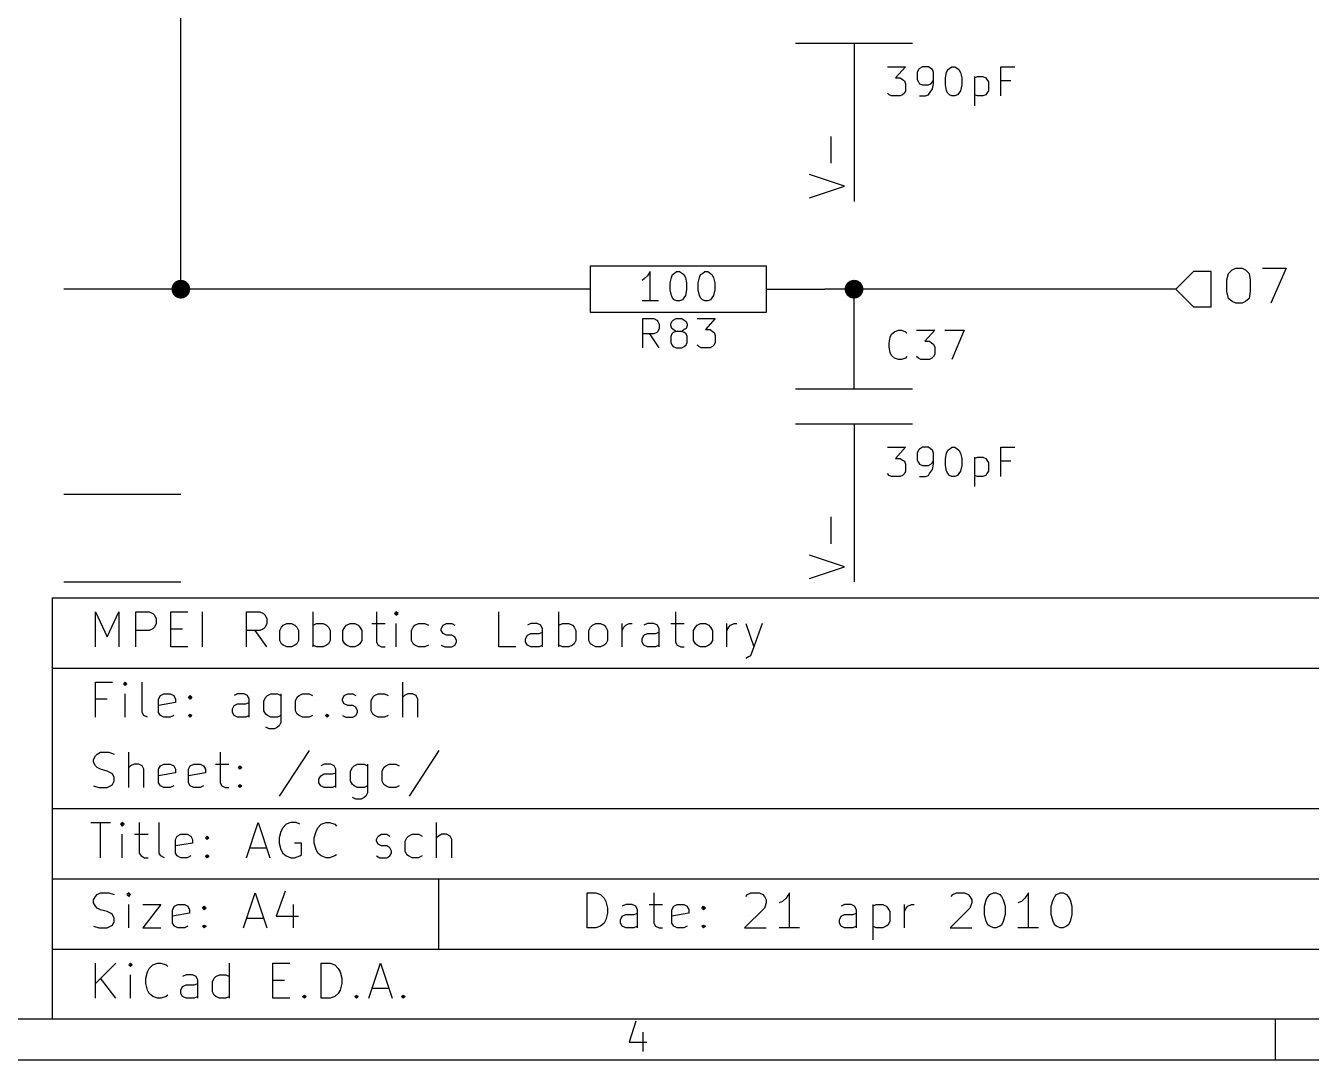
# Model space of a CAD drawing. Extents: x 4000 to 113000, y 4000 to 78670.
# Drawn here: x 69850 to 91812, y 4000 to 21670 of the extents above; entities that cross this region are included whole.
import ezdxf

# ---------------------------------------------------------------- set-up
doc = ezdxf.new("R2010")
doc.units = 0
doc.layers.add('BLACK', color=1, linetype='CONTINUOUS')

msp = doc.modelspace()

# ---------------------------------------------------------------- linework, layer by layer
at = {"layer": 'BLACK'}
for p, q in [((72500, 17170), (72500, 42170)), ((83000, 21370), (85000, 21370)), ((84000, 21370), (84000, 19670)), ((84570, 20970), (84880, 20970)), ((84880, 20970), (84710, 20780)), ((85100, 20920), (85080, 20870)), ((85080, 20870), (85080, 20750)), ((85120, 20940), (85100, 20920)), ((85170, 20970), (85120, 20940)), ((85270, 20970), (85170, 20970)), ((85310, 20940), (85270, 20970)), ((85340, 20920), (85310, 20940)), ((85360, 20870), (85340, 20920)), ((85360, 20680), (85360, 20870)), ((85560, 20780), (85580, 20870)), ((85580, 20870), (85600, 20920)), ((85600, 20920), (85630, 20940)), ((85630, 20940), (85670, 20970)), ((85670, 20970), (85720, 20970)), ((85720, 20970), (85770, 20940)), ((85770, 20940), (85790, 20920)), ((85790, 20920), (85820, 20870)), ((85820, 20870), (85840, 20780)), ((86510, 20470), (86510, 20970)), ((86510, 20970), (86750, 20970)), ((84710, 20780), (84790, 20780)), ((84790, 20780), (84830, 20750)), ((84830, 20750), (84860, 20730)), ((84860, 20730), (84880, 20680)), ((84880, 20680), (84880, 20560)), ((85080, 20750), (85100, 20710)), ((85100, 20710), (85120, 20680)), ((85120, 20680), (85170, 20660)), ((85170, 20660), (85270, 20660)), ((85270, 20660), (85310, 20680)), ((85310, 20680), (85340, 20710)), ((85340, 20710), (85360, 20750)), ((85340, 20590), (85360, 20680)), ((85560, 20660), (85560, 20780)), ((85580, 20560), (85560, 20660)), ((85840, 20660), (85820, 20560)), ((85840, 20780), (85840, 20660)), ((86060, 20800), (86060, 20300)), ((86060, 20780), (86110, 20800)), ((86110, 20800), (86200, 20800)), ((86200, 20800), (86250, 20780)), ((86250, 20780), (86270, 20750)), ((86270, 20750), (86300, 20710)), ((86300, 20710), (86300, 20560)), ((86680, 20730), (86510, 20730)), ((84600, 20490), (84570, 20520)), ((84640, 20470), (84600, 20490)), ((84790, 20470), (84640, 20470)), ((84830, 20490), (84790, 20470)), ((84860, 20520), (84830, 20490)), ((84880, 20560), (84860, 20520)), ((85120, 20470), (85220, 20470)), ((85220, 20470), (85270, 20490)), ((85270, 20490), (85290, 20520)), ((85290, 20520), (85340, 20590)), ((85600, 20520), (85580, 20560)), ((85630, 20490), (85600, 20520)), ((85670, 20470), (85630, 20490)), ((85720, 20470), (85670, 20470)), ((85770, 20490), (85720, 20470)), ((85790, 20520), (85770, 20490)), ((85820, 20560), (85790, 20520)), ((86110, 20470), (86060, 20490)), ((86200, 20470), (86110, 20470)), ((86250, 20490), (86200, 20470)), ((86270, 20520), (86250, 20490)), ((86300, 20560), (86270, 20520)), ((83610, 19320), (83610, 19780)), ((84000, 19670), (84000, 18670)), ((83840, 18930), (83240, 19130)), ((83240, 18730), (83840, 18930)), ((79500, 16770), (79500, 17570)), ((79500, 17570), (82500, 17570)), ((82500, 17570), (82500, 16770)), ((80420, 17350), (80380, 17320)), ((80470, 17400), (80420, 17350)), ((80520, 17470), (80470, 17400)), ((80520, 16970), (80520, 17470)), ((80860, 17280), (80880, 17370)), ((80880, 17370), (80900, 17420)), ((80900, 17420), (80930, 17440)), ((80930, 17440), (80970, 17470)), ((80970, 17470), (81020, 17470)), ((81020, 17470), (81070, 17440)), ((81070, 17440), (81090, 17420)), ((81090, 17420), (81120, 17370)), ((81120, 17370), (81140, 17280)), ((81340, 17280), (81360, 17370)), ((81360, 17370), (81380, 17420)), ((81380, 17420), (81410, 17440)), ((81410, 17440), (81450, 17470)), ((81450, 17470), (81500, 17470)), ((81500, 17470), (81550, 17440)), ((81550, 17440), (81570, 17420)), ((81570, 17420), (81600, 17370)), ((81600, 17370), (81620, 17280)), ((89800, 17470), (89500, 17170)), ((90100, 17470), (89800, 17470)), ((90100, 16870), (90100, 17470)), ((90370, 17330), (90400, 17440)), ((90400, 17440), (90460, 17500)), ((90460, 17500), (90520, 17530)), ((90520, 17530), (90630, 17530)), ((90630, 17530), (90690, 17500)), ((90690, 17500), (90750, 17440)), ((90750, 17440), (90770, 17330)), ((90980, 17530), (91380, 17530)), ((91380, 17530), (91120, 16930)), ((78500, 17170), (70500, 17170)), ((79500, 17170), (78500, 17170)), ((80860, 17160), (80860, 17280)), ((80880, 17060), (80860, 17160)), ((81140, 17160), (81120, 17060)), ((81140, 17280), (81140, 17160)), ((81340, 17160), (81340, 17280)), ((81360, 17060), (81340, 17160)), ((81620, 17160), (81600, 17060)), ((81620, 17280), (81620, 17160)), ((82500, 17170), (83500, 17170)), ((89500, 17170), (83500, 17170)), ((84000, 15470), (84000, 17170)), ((89500, 17170), (89800, 16870)), ((90370, 17130), (90370, 17330)), ((90400, 17010), (90370, 17130)), ((90770, 17130), (90750, 17010)), ((90770, 17330), (90770, 17130)), ((80660, 16970), (80380, 16970)), ((80900, 17020), (80880, 17060)), ((80930, 16990), (80900, 17020)), ((80970, 16970), (80930, 16990)), ((81020, 16970), (80970, 16970)), ((81070, 16990), (81020, 16970)), ((81090, 17020), (81070, 16990)), ((81120, 17060), (81090, 17020)), ((81380, 17020), (81360, 17060)), ((81410, 16990), (81380, 17020)), ((81450, 16970), (81410, 16990)), ((81500, 16970), (81450, 16970)), ((81550, 16990), (81500, 16970)), ((81570, 17020), (81550, 16990)), ((81600, 17060), (81570, 17020)), ((90460, 16960), (90400, 17010)), ((90520, 16930), (90460, 16960)), ((90630, 16930), (90520, 16930)), ((90690, 16960), (90630, 16930)), ((90750, 17010), (90690, 16960)), ((82500, 16770), (79500, 16770)), ((89800, 16870), (90100, 16870)), ((80390, 16170), (80390, 16670)), ((80390, 16670), (80580, 16670)), ((80580, 16670), (80630, 16640)), ((80630, 16640), (80650, 16620)), ((80650, 16620), (80670, 16570)), ((80670, 16500), (80650, 16450)), ((80670, 16570), (80670, 16500)), ((80870, 16570), (80890, 16620)), ((80870, 16550), (80870, 16570)), ((80890, 16500), (80870, 16550)), ((80890, 16620), (80910, 16640)), ((80910, 16480), (80890, 16500)), ((80910, 16640), (80960, 16670)), ((80960, 16450), (80910, 16480)), ((80960, 16670), (81060, 16670)), ((81060, 16670), (81100, 16640)), ((81100, 16480), (81060, 16450)), ((81100, 16640), (81130, 16620)), ((81130, 16500), (81100, 16480)), ((81130, 16620), (81150, 16570)), ((81150, 16550), (81130, 16500)), ((81150, 16570), (81150, 16550)), ((81320, 16670), (81630, 16670)), ((81630, 16670), (81460, 16480)), ((81460, 16480), (81540, 16480)), ((81540, 16480), (81580, 16450)), ((80580, 16410), (80390, 16410)), ((80670, 16170), (80510, 16410)), ((80630, 16430), (80580, 16410)), ((80650, 16450), (80630, 16430)), ((80890, 16410), (80870, 16360)), ((80870, 16360), (80870, 16260)), ((80870, 16260), (80890, 16220)), ((80910, 16430), (80890, 16410)), ((80960, 16450), (80910, 16430)), ((81060, 16450), (80960, 16450)), ((81100, 16430), (81060, 16450)), ((81130, 16410), (81100, 16430)), ((81150, 16360), (81130, 16410)), ((81130, 16220), (81150, 16260)), ((81150, 16260), (81150, 16360)), ((81580, 16450), (81610, 16430)), ((81610, 16430), (81630, 16380)), ((81630, 16260), (81610, 16220)), ((81630, 16380), (81630, 16260)), ((84600, 16250), (84620, 16350)), ((84620, 16350), (84640, 16400)), ((84640, 16400), (84690, 16440)), ((84690, 16440), (84760, 16470)), ((84760, 16470), (84810, 16470)), ((84810, 16470), (84880, 16440)), ((84880, 16440), (84900, 16420)), ((85070, 16470), (85380, 16470)), ((85380, 16470), (85210, 16280)), ((85210, 16280), (85290, 16280)), ((85290, 16280), (85330, 16250)), ((85550, 16470), (85880, 16470)), ((85880, 16470), (85670, 15970)), ((80890, 16220), (80910, 16190)), ((80910, 16190), (80960, 16170)), ((80960, 16170), (81060, 16170)), ((81060, 16170), (81100, 16190)), ((81100, 16190), (81130, 16220)), ((81350, 16190), (81320, 16220)), ((81390, 16170), (81350, 16190)), ((81540, 16170), (81390, 16170)), ((81580, 16190), (81540, 16170)), ((81610, 16220), (81580, 16190)), ((84600, 16180), (84600, 16250)), ((84620, 16090), (84600, 16180)), ((84640, 16040), (84620, 16090)), ((84690, 15990), (84640, 16040)), ((85330, 16250), (85360, 16230)), ((85360, 16230), (85380, 16180)), ((85380, 16060), (85360, 16020)), ((85380, 16180), (85380, 16060)), ((84760, 15970), (84690, 15990)), ((84810, 15970), (84760, 15970)), ((84880, 15990), (84810, 15970)), ((84900, 16020), (84880, 15990)), ((85100, 15990), (85070, 16020)), ((85140, 15970), (85100, 15990)), ((85290, 15970), (85140, 15970)), ((85330, 15990), (85290, 15970)), ((85360, 16020), (85330, 15990)), ((83000, 15470), (85000, 15470)), ((83000, 14870), (85000, 14870)), ((84000, 14870), (84000, 13170)), ((84570, 14470), (84880, 14470)), ((84880, 14470), (84710, 14280)), ((84710, 14280), (84790, 14280)), ((84790, 14280), (84830, 14250)), ((85100, 14420), (85080, 14370)), ((85080, 14370), (85080, 14250)), ((85120, 14440), (85100, 14420)), ((85170, 14470), (85120, 14440)), ((85270, 14470), (85170, 14470)), ((85310, 14440), (85270, 14470)), ((85340, 14420), (85310, 14440)), ((85360, 14370), (85340, 14420)), ((85360, 14180), (85360, 14370)), ((85560, 14280), (85580, 14370)), ((85560, 14160), (85560, 14280)), ((85580, 14370), (85600, 14420)), ((85600, 14420), (85630, 14440)), ((85630, 14440), (85670, 14470)), ((85670, 14470), (85720, 14470)), ((85720, 14470), (85770, 14440)), ((85770, 14440), (85790, 14420)), ((85790, 14420), (85820, 14370)), ((85820, 14370), (85840, 14280)), ((85840, 14280), (85840, 14160)), ((86060, 14300), (86060, 13800)), ((86060, 14280), (86110, 14300)), ((86110, 14300), (86200, 14300)), ((86200, 14300), (86250, 14280)), ((86250, 14280), (86270, 14250)), ((86510, 13970), (86510, 14470)), ((86510, 14470), (86750, 14470)), ((84830, 14250), (84860, 14230)), ((84860, 14230), (84880, 14180)), ((84880, 14060), (84860, 14020)), ((84880, 14180), (84880, 14060)), ((85080, 14250), (85100, 14210)), ((85100, 14210), (85120, 14180)), ((85120, 14180), (85170, 14160)), ((85170, 14160), (85270, 14160)), ((85270, 14160), (85310, 14180)), ((85290, 14020), (85340, 14090)), ((85310, 14180), (85340, 14210)), ((85340, 14210), (85360, 14250)), ((85340, 14090), (85360, 14180)), ((85580, 14060), (85560, 14160)), ((85600, 14020), (85580, 14060)), ((85820, 14060), (85790, 14020)), ((85840, 14160), (85820, 14060)), ((86270, 14250), (86300, 14210)), ((86300, 14060), (86270, 14020)), ((86300, 14210), (86300, 14060)), ((86680, 14230), (86510, 14230)), ((84600, 13990), (84570, 14020)), ((84640, 13970), (84600, 13990)), ((84790, 13970), (84640, 13970)), ((84830, 13990), (84790, 13970)), ((84860, 14020), (84830, 13990)), ((85120, 13970), (85220, 13970)), ((85220, 13970), (85270, 13990)), ((85270, 13990), (85290, 14020)), ((85630, 13990), (85600, 14020)), ((85670, 13970), (85630, 13990)), ((85720, 13970), (85670, 13970)), ((85770, 13990), (85720, 13970)), ((85790, 14020), (85770, 13990)), ((86110, 13970), (86060, 13990)), ((86200, 13970), (86110, 13970)), ((86250, 13990), (86200, 13970)), ((86270, 14020), (86250, 13990)), ((70500, 13670), (72500, 13670)), ((83610, 12820), (83610, 13280)), ((84000, 13170), (84000, 12170)), ((83840, 12430), (83240, 12630)), ((83240, 12230), (83840, 12430)), ((70500, 12170), (72500, 12170)), ((70300, 11900), (70300, 4700)), ((70300, 11900), (112300, 11900)), ((71040, 11060), (71040, 11660)), ((71040, 11660), (71240, 11230)), ((71240, 11230), (71440, 11660)), ((71440, 11660), (71440, 11060)), ((71730, 11060), (71730, 11660)), ((71730, 11660), (71960, 11660)), ((71960, 11660), (72020, 11630)), ((72330, 11060), (72330, 11660)), ((72330, 11660), (72620, 11660)), ((72870, 11060), (72870, 11660)), ((73620, 11060), (73620, 11660)), ((73620, 11660), (73850, 11660)), ((73850, 11660), (73910, 11630)), ((74760, 11060), (74760, 11660)), ((75840, 11660), (75840, 11140)), ((76180, 11660), (76150, 11630)), ((76210, 11630), (76180, 11660)), ((76180, 11660), (76180, 11600)), ((77930, 11060), (77930, 11660)), ((78960, 11060), (78960, 11660)), ((80950, 11660), (80950, 11140)), ((72020, 11630), (72050, 11600)), ((72050, 11600), (72080, 11540)), ((72080, 11460), (72050, 11400)), ((72080, 11540), (72080, 11460)), ((73910, 11630), (73940, 11600)), ((73940, 11600), (73970, 11540)), ((73970, 11460), (73940, 11400)), ((73970, 11540), (73970, 11460)), ((74220, 11400), (74250, 11430)), ((74250, 11430), (74310, 11460)), ((74310, 11460), (74390, 11460)), ((74390, 11460), (74450, 11430)), ((74450, 11430), (74480, 11400)), ((74760, 11430), (74820, 11460)), ((74820, 11460), (74930, 11460)), ((74930, 11460), (74990, 11430)), ((74990, 11430), (75020, 11400)), ((75300, 11400), (75330, 11430)), ((75330, 11430), (75390, 11460)), ((75390, 11460), (75470, 11460)), ((75470, 11460), (75530, 11430)), ((75530, 11430), (75560, 11400)), ((75760, 11460), (75990, 11460)), ((76150, 11630), (76180, 11600)), ((76180, 11600), (76210, 11630)), ((76180, 11060), (76180, 11460)), ((76470, 11400), (76500, 11430)), ((76500, 11430), (76560, 11460)), ((76560, 11460), (76670, 11460)), ((76670, 11460), (76730, 11430)), ((76950, 11370), (76980, 11430)), ((76980, 11430), (77040, 11460)), ((77040, 11460), (77130, 11460)), ((77130, 11460), (77180, 11430)), ((78480, 11460), (78420, 11430)), ((78590, 11460), (78480, 11460)), ((78650, 11430), (78590, 11460)), ((78680, 11370), (78650, 11430)), ((78960, 11430), (79020, 11460)), ((79020, 11460), (79130, 11460)), ((79130, 11460), (79190, 11430)), ((79190, 11430), (79220, 11400)), ((79500, 11400), (79530, 11430)), ((79530, 11430), (79590, 11460)), ((79590, 11460), (79670, 11460)), ((79670, 11460), (79730, 11430)), ((79730, 11430), (79760, 11400)), ((80040, 11060), (80040, 11460)), ((80070, 11400), (80100, 11430)), ((80100, 11430), (80160, 11460)), ((80160, 11460), (80210, 11460)), ((80470, 11460), (80410, 11430)), ((80580, 11460), (80470, 11460)), ((80640, 11430), (80580, 11460)), ((80670, 11370), (80640, 11430)), ((80870, 11460), (81100, 11460)), ((81290, 11400), (81320, 11430)), ((81320, 11430), (81380, 11460)), ((81380, 11460), (81460, 11460)), ((81460, 11460), (81520, 11430)), ((81520, 11430), (81550, 11400)), ((81830, 11060), (81830, 11460)), ((81860, 11400), (81890, 11430)), ((81890, 11430), (81950, 11460)), ((81950, 11460), (82000, 11460)), ((82150, 11460), (82290, 11060)), ((82430, 11460), (82290, 11060)), ((71960, 11340), (71730, 11340)), ((72020, 11370), (71960, 11340)), ((72050, 11400), (72020, 11370)), ((72330, 11370), (72530, 11370)), ((73850, 11340), (73620, 11340)), ((73970, 11060), (73770, 11340)), ((73910, 11370), (73850, 11340)), ((73940, 11400), (73910, 11370)), ((74190, 11340), (74220, 11400)), ((74190, 11170), (74190, 11340)), ((74480, 11400), (74510, 11340)), ((74510, 11340), (74510, 11170)), ((75020, 11400), (75050, 11340)), ((75050, 11340), (75050, 11170)), ((75270, 11340), (75300, 11400)), ((75270, 11170), (75270, 11340)), ((75560, 11400), (75590, 11340)), ((75590, 11340), (75590, 11170)), ((76440, 11340), (76470, 11400)), ((76440, 11170), (76440, 11340)), ((76950, 11340), (76950, 11370)), ((76980, 11290), (76950, 11340)), ((77040, 11260), (76980, 11290)), ((77130, 11260), (77040, 11260)), ((77180, 11230), (77130, 11260)), ((77210, 11170), (77180, 11230)), ((78390, 11200), (78420, 11260)), ((78420, 11260), (78480, 11290)), ((78480, 11290), (78620, 11290)), ((78620, 11290), (78680, 11310)), ((78680, 11060), (78680, 11370)), ((79220, 11400), (79250, 11340)), ((79250, 11340), (79250, 11170)), ((79470, 11340), (79500, 11400)), ((79470, 11170), (79470, 11340)), ((79760, 11400), (79790, 11340)), ((79790, 11340), (79790, 11170)), ((80040, 11340), (80070, 11400)), ((80380, 11200), (80410, 11260)), ((80410, 11260), (80470, 11290)), ((80470, 11290), (80610, 11290)), ((80610, 11290), (80670, 11310)), ((80670, 11060), (80670, 11370)), ((81260, 11340), (81290, 11400)), ((81260, 11170), (81260, 11340)), ((81550, 11400), (81580, 11340)), ((81580, 11340), (81580, 11170)), ((81830, 11340), (81860, 11400)), ((72620, 11060), (72330, 11060)), ((74220, 11110), (74190, 11170)), ((74250, 11090), (74220, 11110)), ((74310, 11060), (74250, 11090)), ((74390, 11060), (74310, 11060)), ((74450, 11090), (74390, 11060)), ((74480, 11110), (74450, 11090)), ((74510, 11170), (74480, 11110)), ((74820, 11060), (74760, 11090)), ((74930, 11060), (74820, 11060)), ((74990, 11090), (74930, 11060)), ((75020, 11110), (74990, 11090)), ((75050, 11170), (75020, 11110)), ((75300, 11110), (75270, 11170)), ((75330, 11090), (75300, 11110)), ((75390, 11060), (75330, 11090)), ((75470, 11060), (75390, 11060)), ((75530, 11090), (75470, 11060)), ((75560, 11110), (75530, 11090)), ((75590, 11170), (75560, 11110)), ((75840, 11140), (75870, 11090)), ((75870, 11090), (75930, 11060)), ((75930, 11060), (75990, 11060)), ((76470, 11110), (76440, 11170)), ((76500, 11090), (76470, 11110)), ((76560, 11060), (76500, 11090)), ((76670, 11060), (76560, 11060)), ((76730, 11090), (76670, 11060)), ((76950, 11090), (77010, 11060)), ((77010, 11060), (77130, 11060)), ((77130, 11060), (77180, 11090)), ((77180, 11090), (77210, 11140)), ((77210, 11140), (77210, 11170)), ((78220, 11060), (77930, 11060)), ((78390, 11140), (78390, 11200)), ((78420, 11090), (78390, 11140)), ((78480, 11060), (78420, 11090)), ((78620, 11060), (78480, 11060)), ((78680, 11090), (78620, 11060)), ((79020, 11060), (78960, 11090)), ((79130, 11060), (79020, 11060)), ((79190, 11090), (79130, 11060)), ((79220, 11110), (79190, 11090)), ((79250, 11170), (79220, 11110)), ((79500, 11110), (79470, 11170)), ((79530, 11090), (79500, 11110)), ((79590, 11060), (79530, 11090)), ((79670, 11060), (79590, 11060)), ((79730, 11090), (79670, 11060)), ((79760, 11110), (79730, 11090)), ((79790, 11170), (79760, 11110)), ((80380, 11140), (80380, 11200)), ((80410, 11090), (80380, 11140)), ((80470, 11060), (80410, 11090)), ((80610, 11060), (80470, 11060)), ((80670, 11090), (80610, 11060)), ((80950, 11140), (80980, 11090)), ((80980, 11090), (81040, 11060)), ((81040, 11060), (81100, 11060)), ((81290, 11110), (81260, 11170)), ((81320, 11090), (81290, 11110)), ((81380, 11060), (81320, 11090)), ((81460, 11060), (81380, 11060)), ((81520, 11090), (81460, 11060)), ((81550, 11110), (81520, 11090)), ((81580, 11170), (81550, 11110)), ((82290, 11060), (82230, 10910)), ((82200, 10890), (82150, 10860)), ((82230, 10910), (82200, 10890)), ((70300, 10700), (112300, 10700)), ((71040, 9860), (71040, 10460)), ((71040, 10460), (71330, 10460)), ((71550, 10460), (71520, 10430)), ((71520, 10430), (71550, 10400)), ((71580, 10430), (71550, 10460)), ((71550, 10460), (71550, 10400)), ((71550, 10400), (71580, 10430)), ((71840, 9940), (71840, 10460)), ((76290, 9860), (76290, 10460)), ((71240, 10170), (71040, 10170)), ((71550, 9860), (71550, 10260)), ((72120, 10170), (72150, 10230)), ((72120, 9940), (72120, 10170)), ((72410, 10110), (72120, 10060)), ((72150, 10230), (72210, 10260)), ((72210, 10260), (72320, 10260)), ((72320, 10260), (72380, 10230)), ((72380, 10230), (72410, 10170)), ((72410, 10170), (72410, 10110)), ((72630, 10200), (72660, 10230)), ((72660, 10170), (72630, 10200)), ((72660, 10230), (72690, 10200)), ((72660, 10230), (72660, 10170)), ((72690, 10200), (72660, 10170)), ((73470, 10260), (73410, 10230)), ((73580, 10260), (73470, 10260)), ((73640, 10230), (73580, 10260)), ((73610, 10090), (73670, 10110)), ((73670, 10170), (73640, 10230)), ((73670, 9860), (73670, 10170)), ((73920, 10140), (73950, 10200)), ((73920, 9970), (73920, 10140)), ((73950, 10200), (73980, 10230)), ((73980, 10230), (74040, 10260)), ((74040, 10260), (74150, 10260)), ((74150, 10260), (74210, 10230)), ((74210, 10260), (74210, 9770)), ((74460, 10140), (74490, 10200)), ((74460, 9970), (74460, 10140)), ((74490, 10200), (74520, 10230)), ((74520, 10230), (74580, 10260)), ((74580, 10260), (74690, 10260)), ((74690, 10260), (74750, 10230)), ((75260, 10170), (75290, 10230)), ((75260, 10140), (75260, 10170)), ((75290, 10090), (75260, 10140)), ((75290, 10230), (75350, 10260)), ((75350, 10260), (75440, 10260)), ((75440, 10260), (75490, 10230)), ((75750, 10140), (75780, 10200)), ((75750, 9970), (75750, 10140)), ((75780, 10200), (75810, 10230)), ((75810, 10230), (75870, 10260)), ((75870, 10260), (75980, 10260)), ((75980, 10260), (76040, 10230)), ((76320, 10230), (76290, 10200)), ((76380, 10260), (76320, 10230)), ((76460, 10260), (76380, 10260)), ((76520, 10230), (76460, 10260)), ((76550, 10170), (76520, 10230)), ((76550, 9860), (76550, 10170)), ((71870, 9890), (71840, 9940)), ((71930, 9860), (71870, 9890)), ((72150, 9890), (72120, 9940)), ((72210, 9860), (72150, 9890)), ((72380, 9890), (72320, 9860)), ((72630, 9890), (72660, 9910)), ((72660, 9860), (72630, 9890)), ((72660, 9910), (72690, 9890)), ((72660, 9910), (72660, 9860)), ((72690, 9890), (72660, 9860)), ((73380, 10000), (73410, 10060)), ((73380, 9940), (73380, 10000)), ((73410, 9890), (73380, 9940)), ((73410, 10060), (73470, 10090)), ((73470, 9860), (73410, 9890)), ((73470, 10090), (73610, 10090)), ((73670, 9890), (73610, 9860)), ((73950, 9910), (73920, 9970)), ((73980, 9890), (73950, 9910)), ((74040, 9860), (73980, 9890)), ((74210, 9890), (74150, 9860)), ((74490, 9910), (74460, 9970)), ((74520, 9890), (74490, 9910)), ((74580, 9860), (74520, 9890)), ((74750, 9890), (74690, 9860)), ((74970, 9890), (75000, 9910)), ((75000, 9860), (74970, 9890)), ((75000, 9910), (75030, 9890)), ((75000, 9910), (75000, 9860)), ((75030, 9890), (75000, 9860)), ((75260, 9890), (75320, 9860)), ((75350, 10060), (75290, 10090)), ((75440, 10060), (75350, 10060)), ((75490, 10030), (75440, 10060)), ((75440, 9860), (75490, 9890)), ((75520, 9970), (75490, 10030)), ((75490, 9890), (75520, 9940)), ((75520, 9940), (75520, 9970)), ((75780, 9910), (75750, 9970)), ((75810, 9890), (75780, 9910)), ((75870, 9860), (75810, 9890)), ((76040, 9890), (75980, 9860)), ((72320, 9860), (72210, 9860)), ((73610, 9860), (73470, 9860)), ((74010, 9660), (73950, 9690)), ((74150, 9860), (74040, 9860)), ((74150, 9690), (74100, 9660)), ((74180, 9710), (74150, 9690)), ((74210, 9770), (74180, 9710)), ((74690, 9860), (74580, 9860)), ((75320, 9860), (75440, 9860)), ((75980, 9860), (75870, 9860)), ((74100, 9660), (74010, 9660)), ((71040, 9200), (71070, 9230)), ((71070, 9230), (71130, 9260)), ((71130, 9260), (71270, 9260)), ((71270, 9260), (71360, 9230)), ((71610, 8660), (71610, 9260)), ((73170, 9260), (73170, 8740)), ((74690, 9290), (74180, 8510)), ((76910, 9290), (76400, 8510)), ((71010, 9140), (71040, 9200)), ((71010, 9090), (71010, 9140)), ((71040, 9030), (71010, 9090)), ((71070, 9000), (71040, 9030)), ((71640, 9030), (71610, 9000)), ((71700, 9060), (71640, 9030)), ((71780, 9060), (71700, 9060)), ((71840, 9030), (71780, 9060)), ((71870, 8970), (71840, 9030)), ((72120, 8970), (72150, 9030)), ((72150, 9030), (72210, 9060)), ((72210, 9060), (72320, 9060)), ((72320, 9060), (72380, 9030)), ((72380, 9030), (72410, 8970)), ((72630, 8970), (72660, 9030)), ((72660, 9030), (72720, 9060)), ((72720, 9060), (72830, 9060)), ((72830, 9060), (72890, 9030)), ((72890, 9030), (72920, 8970)), ((73090, 9060), (73320, 9060)), ((73480, 9000), (73510, 9030)), ((73510, 9030), (73540, 9000)), ((73510, 9030), (73510, 8970)), ((74950, 9060), (74890, 9030)), ((75060, 9060), (74950, 9060)), ((75120, 9030), (75060, 9060)), ((75150, 8970), (75120, 9030)), ((75430, 9000), (75460, 9030)), ((75460, 9030), (75520, 9060)), ((75520, 9060), (75630, 9060)), ((75630, 9060), (75690, 9030)), ((75690, 9060), (75690, 8570)), ((75970, 9000), (76000, 9030)), ((76000, 9030), (76060, 9060)), ((76060, 9060), (76170, 9060)), ((76170, 9060), (76230, 9030)), ((71130, 8970), (71070, 9000)), ((71240, 8940), (71130, 8970)), ((71300, 8910), (71240, 8940)), ((71330, 8890), (71300, 8910)), ((71360, 8830), (71330, 8890)), ((71360, 8770), (71360, 8830)), ((71870, 8660), (71870, 8970)), ((72120, 8740), (72120, 8970)), ((72410, 8910), (72120, 8860)), ((72410, 8970), (72410, 8910)), ((72630, 8740), (72630, 8970)), ((72920, 8910), (72630, 8860)), ((72920, 8970), (72920, 8910)), ((73510, 8970), (73480, 9000)), ((73540, 9000), (73510, 8970)), ((74860, 8800), (74890, 8860)), ((74860, 8740), (74860, 8800)), ((74890, 8860), (74950, 8890)), ((74950, 8890), (75090, 8890)), ((75090, 8890), (75150, 8910)), ((75150, 8660), (75150, 8970)), ((75400, 8940), (75430, 9000)), ((75400, 8770), (75400, 8940)), ((75940, 8940), (75970, 9000)), ((75940, 8770), (75940, 8940)), ((71010, 8690), (71100, 8660)), ((71100, 8660), (71240, 8660)), ((71240, 8660), (71300, 8690)), ((71300, 8690), (71330, 8710)), ((71330, 8710), (71360, 8770)), ((72150, 8690), (72120, 8740)), ((72210, 8660), (72150, 8690)), ((72320, 8660), (72210, 8660)), ((72380, 8690), (72320, 8660)), ((72660, 8690), (72630, 8740)), ((72720, 8660), (72660, 8690)), ((72830, 8660), (72720, 8660)), ((72890, 8690), (72830, 8660)), ((73170, 8740), (73200, 8690)), ((73200, 8690), (73260, 8660)), ((73260, 8660), (73320, 8660)), ((73480, 8690), (73510, 8710)), ((73510, 8660), (73480, 8690)), ((73510, 8710), (73540, 8690)), ((73510, 8710), (73510, 8660)), ((73540, 8690), (73510, 8660)), ((74890, 8690), (74860, 8740)), ((74950, 8660), (74890, 8690)), ((75090, 8660), (74950, 8660)), ((75150, 8690), (75090, 8660)), ((75430, 8710), (75400, 8770)), ((75460, 8690), (75430, 8710)), ((75520, 8660), (75460, 8690)), ((75630, 8660), (75520, 8660)), ((75690, 8690), (75630, 8660)), ((75690, 8570), (75660, 8510)), ((75970, 8710), (75940, 8770)), ((76000, 8690), (75970, 8710)), ((76060, 8660), (76000, 8690)), ((76170, 8660), (76060, 8660)), ((76230, 8690), (76170, 8660)), ((75490, 8460), (75430, 8490)), ((75580, 8460), (75490, 8460)), ((75630, 8490), (75580, 8460)), ((75660, 8510), (75630, 8490)), ((70300, 8300), (112300, 8300)), ((70960, 8060), (71300, 8060)), ((71130, 7460), (71130, 8060)), ((71500, 8060), (71470, 8030)), ((71470, 8030), (71500, 8000)), ((71530, 8030), (71500, 8060)), ((71500, 8060), (71500, 8000)), ((71500, 8000), (71530, 8030)), ((71790, 8060), (71790, 7540)), ((72130, 7540), (72130, 8060)), ((73620, 7460), (73820, 8060)), ((73820, 8060), (74020, 7460)), ((74210, 7910), (74180, 7800)), ((74240, 7970), (74210, 7910)), ((74300, 8030), (74240, 7970)), ((74380, 8060), (74300, 8030)), ((74470, 8060), (74380, 8060)), ((74530, 8030), (74470, 8060)), ((74780, 7800), (74810, 7910)), ((74810, 7910), (74840, 7970)), ((74840, 7970), (74900, 8030)), ((74900, 8030), (74980, 8060)), ((74980, 8060), (75040, 8060)), ((75040, 8060), (75130, 8030)), ((75130, 8030), (75160, 8000)), ((76870, 7460), (76870, 8060)), ((71500, 7460), (71500, 7860)), ((71710, 7860), (71940, 7860)), ((72410, 7770), (72440, 7830)), ((72410, 7540), (72410, 7770)), ((72700, 7710), (72410, 7660)), ((72440, 7830), (72500, 7860)), ((72500, 7860), (72610, 7860)), ((72610, 7860), (72670, 7830)), ((72670, 7830), (72700, 7770)), ((72700, 7770), (72700, 7710)), ((72920, 7800), (72950, 7830)), ((72950, 7770), (72920, 7800)), ((72950, 7830), (72980, 7800)), ((72950, 7830), (72950, 7770)), ((72980, 7800), (72950, 7770)), ((74180, 7800), (74180, 7710)), ((74180, 7710), (74210, 7600)), ((74560, 7710), (74440, 7710)), ((74560, 7510), (74560, 7710)), ((74780, 7710), (74780, 7800)), ((74810, 7600), (74780, 7710)), ((75840, 7770), (75870, 7830)), ((75840, 7740), (75840, 7770)), ((75870, 7690), (75840, 7740)), ((75870, 7830), (75930, 7860)), ((75930, 7660), (75870, 7690)), ((75930, 7860), (76020, 7860)), ((76020, 7860), (76070, 7830)), ((76330, 7740), (76360, 7800)), ((76330, 7570), (76330, 7740)), ((76360, 7800), (76390, 7830)), ((76390, 7830), (76450, 7860)), ((76450, 7860), (76560, 7860)), ((76560, 7860), (76620, 7830)), ((76900, 7830), (76870, 7800)), ((76960, 7860), (76900, 7830)), ((77040, 7860), (76960, 7860)), ((77100, 7830), (77040, 7860)), ((77130, 7770), (77100, 7830)), ((77130, 7460), (77130, 7770)), ((71790, 7540), (71820, 7490)), ((71820, 7490), (71880, 7460)), ((72160, 7490), (72130, 7540)), ((72220, 7460), (72160, 7490)), ((72440, 7490), (72410, 7540)), ((72500, 7460), (72440, 7490)), ((72670, 7490), (72610, 7460)), ((72920, 7490), (72950, 7510)), ((72950, 7460), (72920, 7490)), ((72950, 7510), (72980, 7490)), ((72950, 7510), (72950, 7460)), ((72980, 7490), (72950, 7460)), ((73670, 7630), (73960, 7630)), ((74210, 7600), (74240, 7540)), ((74240, 7540), (74300, 7490)), ((74300, 7490), (74380, 7460)), ((74440, 7460), (74530, 7490)), ((74530, 7490), (74560, 7510)), ((74840, 7540), (74810, 7600)), ((74900, 7490), (74840, 7540)), ((74980, 7460), (74900, 7490)), ((75130, 7490), (75040, 7460)), ((75160, 7510), (75130, 7490)), ((75840, 7490), (75900, 7460)), ((76020, 7660), (75930, 7660)), ((76070, 7630), (76020, 7660)), ((76020, 7460), (76070, 7490)), ((76100, 7570), (76070, 7630)), ((76070, 7490), (76100, 7540)), ((76100, 7540), (76100, 7570)), ((76360, 7510), (76330, 7570)), ((76390, 7490), (76360, 7510)), ((76450, 7460), (76390, 7490)), ((76620, 7490), (76560, 7460)), ((71880, 7460), (71940, 7460)), ((72610, 7460), (72500, 7460)), ((74380, 7460), (74440, 7460)), ((75040, 7460), (74980, 7460)), ((75900, 7460), (76020, 7460)), ((76560, 7460), (76450, 7460)), ((70300, 7100), (112300, 7100)), ((76900, 7100), (76900, 5900)), ((71040, 6800), (71070, 6830)), ((71070, 6830), (71130, 6860)), ((71130, 6860), (71270, 6860)), ((71270, 6860), (71360, 6830)), ((71610, 6860), (71580, 6830)), ((71580, 6830), (71610, 6800)), ((71640, 6830), (71610, 6860)), ((71610, 6860), (71610, 6800)), ((71610, 6800), (71640, 6830)), ((73570, 6260), (73770, 6860)), ((73770, 6860), (73970, 6260)), ((74280, 6890), (74130, 6460)), ((79440, 6260), (79440, 6860)), ((79440, 6860), (79590, 6860)), ((79590, 6860), (79670, 6830)), ((79670, 6830), (79730, 6770)), ((80580, 6860), (80580, 6340)), ((82150, 6800), (82180, 6830)), ((82180, 6830), (82240, 6860)), ((82240, 6860), (82380, 6860)), ((82380, 6860), (82440, 6830)), ((82440, 6830), (82470, 6800)), ((82900, 6860), (82840, 6770)), ((82900, 6260), (82900, 6860)), ((85660, 6800), (85690, 6830)), ((85690, 6830), (85750, 6860)), ((85750, 6860), (85890, 6860)), ((85890, 6860), (85950, 6830)), ((85950, 6830), (85980, 6800)), ((86290, 6800), (86320, 6830)), ((86320, 6830), (86380, 6860)), ((86380, 6860), (86430, 6860)), ((86430, 6860), (86490, 6830)), ((86490, 6830), (86520, 6800)), ((86980, 6860), (86920, 6770)), ((86980, 6260), (86980, 6860)), ((87430, 6800), (87460, 6830)), ((87460, 6830), (87520, 6860)), ((87520, 6860), (87570, 6860)), ((87570, 6860), (87630, 6830)), ((87630, 6830), (87660, 6800)), ((71010, 6740), (71040, 6800)), ((71010, 6690), (71010, 6740)), ((71040, 6630), (71010, 6690)), ((71070, 6600), (71040, 6630)), ((71130, 6570), (71070, 6600)), ((71610, 6260), (71610, 6660)), ((71850, 6660), (72160, 6660)), ((72160, 6660), (71850, 6260)), ((72360, 6570), (72390, 6630)), ((72390, 6630), (72450, 6660)), ((72450, 6660), (72560, 6660)), ((72560, 6660), (72620, 6630)), ((72620, 6630), (72650, 6570)), ((72870, 6600), (72900, 6630)), ((72900, 6570), (72870, 6600)), ((72900, 6630), (72930, 6600)), ((72900, 6630), (72900, 6570)), ((72930, 6600), (72900, 6570)), ((74420, 6660), (74420, 6260)), ((79730, 6770), (79760, 6710)), ((79760, 6710), (79790, 6600)), ((79790, 6600), (79790, 6510)), ((80100, 6660), (80040, 6630)), ((80210, 6660), (80100, 6660)), ((80270, 6630), (80210, 6660)), ((80300, 6570), (80270, 6630)), ((80500, 6660), (80730, 6660)), ((80890, 6570), (80920, 6630)), ((80920, 6630), (80980, 6660)), ((80980, 6660), (81090, 6660)), ((81090, 6660), (81150, 6630)), ((81150, 6630), (81180, 6570)), ((81400, 6600), (81430, 6630)), ((81430, 6570), (81400, 6600)), ((81430, 6630), (81460, 6600)), ((81430, 6630), (81430, 6570)), ((81460, 6600), (81430, 6570)), ((82470, 6600), (82130, 6260)), ((82470, 6800), (82500, 6740)), ((82500, 6690), (82470, 6600)), ((82500, 6740), (82500, 6690)), ((82780, 6710), (82720, 6690)), ((82840, 6770), (82780, 6710)), ((83840, 6660), (83780, 6630)), ((83950, 6660), (83840, 6660)), ((84010, 6630), (83950, 6660)), ((84040, 6570), (84010, 6630)), ((84320, 6660), (84320, 6060)), ((84320, 6630), (84380, 6660)), ((84380, 6660), (84490, 6660)), ((84490, 6660), (84550, 6630)), ((84550, 6630), (84580, 6600)), ((84580, 6600), (84610, 6540)), ((84860, 6260), (84860, 6660)), ((84860, 6540), (84890, 6600)), ((84890, 6600), (84920, 6630)), ((84920, 6630), (84980, 6660)), ((84980, 6660), (85030, 6660)), ((85980, 6600), (85640, 6260)), ((85980, 6800), (86010, 6740)), ((86010, 6690), (85980, 6600)), ((86010, 6740), (86010, 6690)), ((86230, 6630), (86260, 6740)), ((86230, 6490), (86230, 6630)), ((86260, 6740), (86290, 6800)), ((86520, 6800), (86550, 6740)), ((86550, 6740), (86580, 6630)), ((86580, 6630), (86580, 6490)), ((86860, 6710), (86800, 6690)), ((86920, 6770), (86860, 6710)), ((87370, 6630), (87400, 6740)), ((87370, 6490), (87370, 6630)), ((87400, 6740), (87430, 6800)), ((87660, 6800), (87690, 6740)), ((87690, 6740), (87720, 6630)), ((87720, 6630), (87720, 6490)), ((71240, 6540), (71130, 6570)), ((71300, 6510), (71240, 6540)), ((71330, 6490), (71300, 6510)), ((71360, 6430), (71330, 6490)), ((71330, 6310), (71360, 6370)), ((71360, 6370), (71360, 6430)), ((72360, 6340), (72360, 6570)), ((72650, 6510), (72360, 6460)), ((72650, 6570), (72650, 6510)), ((73620, 6430), (73910, 6430)), ((74130, 6460), (74510, 6460)), ((79760, 6400), (79730, 6340)), ((79790, 6510), (79760, 6400)), ((80010, 6400), (80040, 6460)), ((80010, 6340), (80010, 6400)), ((80040, 6460), (80100, 6490)), ((80100, 6490), (80240, 6490)), ((80240, 6490), (80300, 6510)), ((80300, 6260), (80300, 6570)), ((80890, 6340), (80890, 6570)), ((81180, 6510), (80890, 6460)), ((81180, 6570), (81180, 6510)), ((83750, 6400), (83780, 6460)), ((83750, 6340), (83750, 6400)), ((83780, 6460), (83840, 6490)), ((83840, 6490), (83980, 6490)), ((83980, 6490), (84040, 6510)), ((84040, 6260), (84040, 6570)), ((84610, 6370), (84580, 6310)), ((84610, 6540), (84610, 6370)), ((86260, 6370), (86230, 6490)), ((86290, 6310), (86260, 6370)), ((86550, 6370), (86520, 6310)), ((86580, 6490), (86550, 6370)), ((87400, 6370), (87370, 6490)), ((87430, 6310), (87400, 6370)), ((87690, 6370), (87660, 6310)), ((87720, 6490), (87690, 6370)), ((71010, 6290), (71100, 6260)), ((71100, 6260), (71240, 6260)), ((71240, 6260), (71300, 6290)), ((71300, 6290), (71330, 6310)), ((71850, 6260), (72160, 6260)), ((72390, 6290), (72360, 6340)), ((72450, 6260), (72390, 6290)), ((72560, 6260), (72450, 6260)), ((72620, 6290), (72560, 6260)), ((72870, 6290), (72900, 6310)), ((72900, 6260), (72870, 6290)), ((72900, 6310), (72930, 6290)), ((72900, 6310), (72900, 6260)), ((72930, 6290), (72900, 6260)), ((79590, 6260), (79440, 6260)), ((79670, 6290), (79590, 6260)), ((79730, 6340), (79670, 6290)), ((80040, 6290), (80010, 6340)), ((80100, 6260), (80040, 6290)), ((80240, 6260), (80100, 6260)), ((80300, 6290), (80240, 6260)), ((80580, 6340), (80610, 6290)), ((80610, 6290), (80670, 6260)), ((80670, 6260), (80730, 6260)), ((80920, 6290), (80890, 6340)), ((80980, 6260), (80920, 6290)), ((81090, 6260), (80980, 6260)), ((81150, 6290), (81090, 6260)), ((81400, 6290), (81430, 6310)), ((81430, 6260), (81400, 6290)), ((81430, 6310), (81460, 6290)), ((81430, 6310), (81430, 6260)), ((81460, 6290), (81430, 6260)), ((82130, 6260), (82500, 6260)), ((83070, 6260), (82720, 6260)), ((83780, 6290), (83750, 6340)), ((83840, 6260), (83780, 6290)), ((83980, 6260), (83840, 6260)), ((84040, 6290), (83980, 6260)), ((84380, 6260), (84320, 6290)), ((84490, 6260), (84380, 6260)), ((84550, 6290), (84490, 6260)), ((84580, 6310), (84550, 6290)), ((85640, 6260), (86010, 6260)), ((86320, 6290), (86290, 6310)), ((86380, 6260), (86320, 6290)), ((86430, 6260), (86380, 6260)), ((86490, 6290), (86430, 6260)), ((86520, 6310), (86490, 6290)), ((87150, 6260), (86800, 6260)), ((87460, 6290), (87430, 6310)), ((87520, 6260), (87460, 6290)), ((87570, 6260), (87520, 6260)), ((87630, 6290), (87570, 6260)), ((87660, 6310), (87630, 6290)), ((70300, 5900), (112300, 5900)), ((71040, 5060), (71040, 5660)), ((71390, 5660), (71040, 5310)), ((71640, 5660), (71610, 5630)), ((71610, 5630), (71640, 5600)), ((71670, 5630), (71640, 5660)), ((71640, 5660), (71640, 5600)), ((71640, 5600), (71670, 5630)), ((71900, 5400), (71930, 5510)), ((71930, 5510), (71960, 5570)), ((71960, 5570), (72020, 5630)), ((72020, 5630), (72100, 5660)), ((72100, 5660), (72160, 5660)), ((72160, 5660), (72250, 5630)), ((72250, 5630), (72280, 5600)), ((73330, 5060), (73330, 5660)), ((74070, 5060), (74070, 5660)), ((74070, 5660), (74360, 5660)), ((74900, 5060), (74900, 5660)), ((74900, 5660), (75050, 5660)), ((75050, 5660), (75130, 5630)), ((75130, 5630), (75190, 5570)), ((75190, 5570), (75220, 5510)), ((75220, 5510), (75250, 5400)), ((75710, 5060), (75910, 5660)), ((75910, 5660), (76110, 5060)), ((71390, 5060), (71130, 5400)), ((71640, 5060), (71640, 5460)), ((71900, 5310), (71900, 5400)), ((71930, 5200), (71900, 5310)), ((72590, 5460), (72530, 5430)), ((72530, 5260), (72590, 5290)), ((72700, 5460), (72590, 5460)), ((72590, 5290), (72730, 5290)), ((72760, 5430), (72700, 5460)), ((72730, 5290), (72790, 5310)), ((72790, 5370), (72760, 5430)), ((72790, 5060), (72790, 5370)), ((73040, 5340), (73070, 5400)), ((73040, 5170), (73040, 5340)), ((73070, 5400), (73100, 5430)), ((73100, 5430), (73160, 5460)), ((73160, 5460), (73270, 5460)), ((73270, 5460), (73330, 5430)), ((74070, 5370), (74270, 5370)), ((75250, 5310), (75220, 5200)), ((75250, 5400), (75250, 5310)), ((71960, 5140), (71930, 5200)), ((72020, 5090), (71960, 5140)), ((72100, 5060), (72020, 5090)), ((72160, 5060), (72100, 5060)), ((72250, 5090), (72160, 5060)), ((72280, 5110), (72250, 5090)), ((72500, 5200), (72530, 5260)), ((72500, 5140), (72500, 5200)), ((72530, 5090), (72500, 5140)), ((72590, 5060), (72530, 5090)), ((72730, 5060), (72590, 5060)), ((72790, 5090), (72730, 5060)), ((73070, 5110), (73040, 5170)), ((73100, 5090), (73070, 5110)), ((73160, 5060), (73100, 5090)), ((73270, 5060), (73160, 5060)), ((73330, 5090), (73270, 5060)), ((74360, 5060), (74070, 5060)), ((74580, 5090), (74610, 5110)), ((74610, 5060), (74580, 5090)), ((74610, 5110), (74640, 5090)), ((74610, 5110), (74610, 5060)), ((74640, 5090), (74610, 5060)), ((75050, 5060), (74900, 5060)), ((75130, 5090), (75050, 5060)), ((75190, 5140), (75130, 5090)), ((75220, 5200), (75190, 5140)), ((75470, 5090), (75500, 5110)), ((75500, 5060), (75470, 5090)), ((75500, 5110), (75530, 5090)), ((75500, 5110), (75500, 5060)), ((75530, 5090), (75500, 5060)), ((75760, 5230), (76050, 5230)), ((76270, 5090), (76300, 5110)), ((76300, 5060), (76270, 5090)), ((76300, 5110), (76330, 5090)), ((76300, 5110), (76300, 5060)), ((76330, 5090), (76300, 5060)), ((112300, 4700), (4700, 4700)), ((80270, 4670), (80160, 4310)), ((91200, 4000), (91200, 4700)), ((80390, 4480), (80390, 4150)), ((80160, 4310), (80460, 4310)), ((113000, 4000), (4000, 4000))]:
    msp.add_line(p, q, dxfattribs=at)
at = {"layer": 'BLACK', "const_width": 160}
for points in [[(72420, 17170, 1), (72580, 17170, 1)], [(83920, 17170, 1), (84080, 17170, 1)]]:
    msp.add_lwpolyline(points, format="xyb", close=True, dxfattribs=at)

doc.saveas('drawing.dxf')
